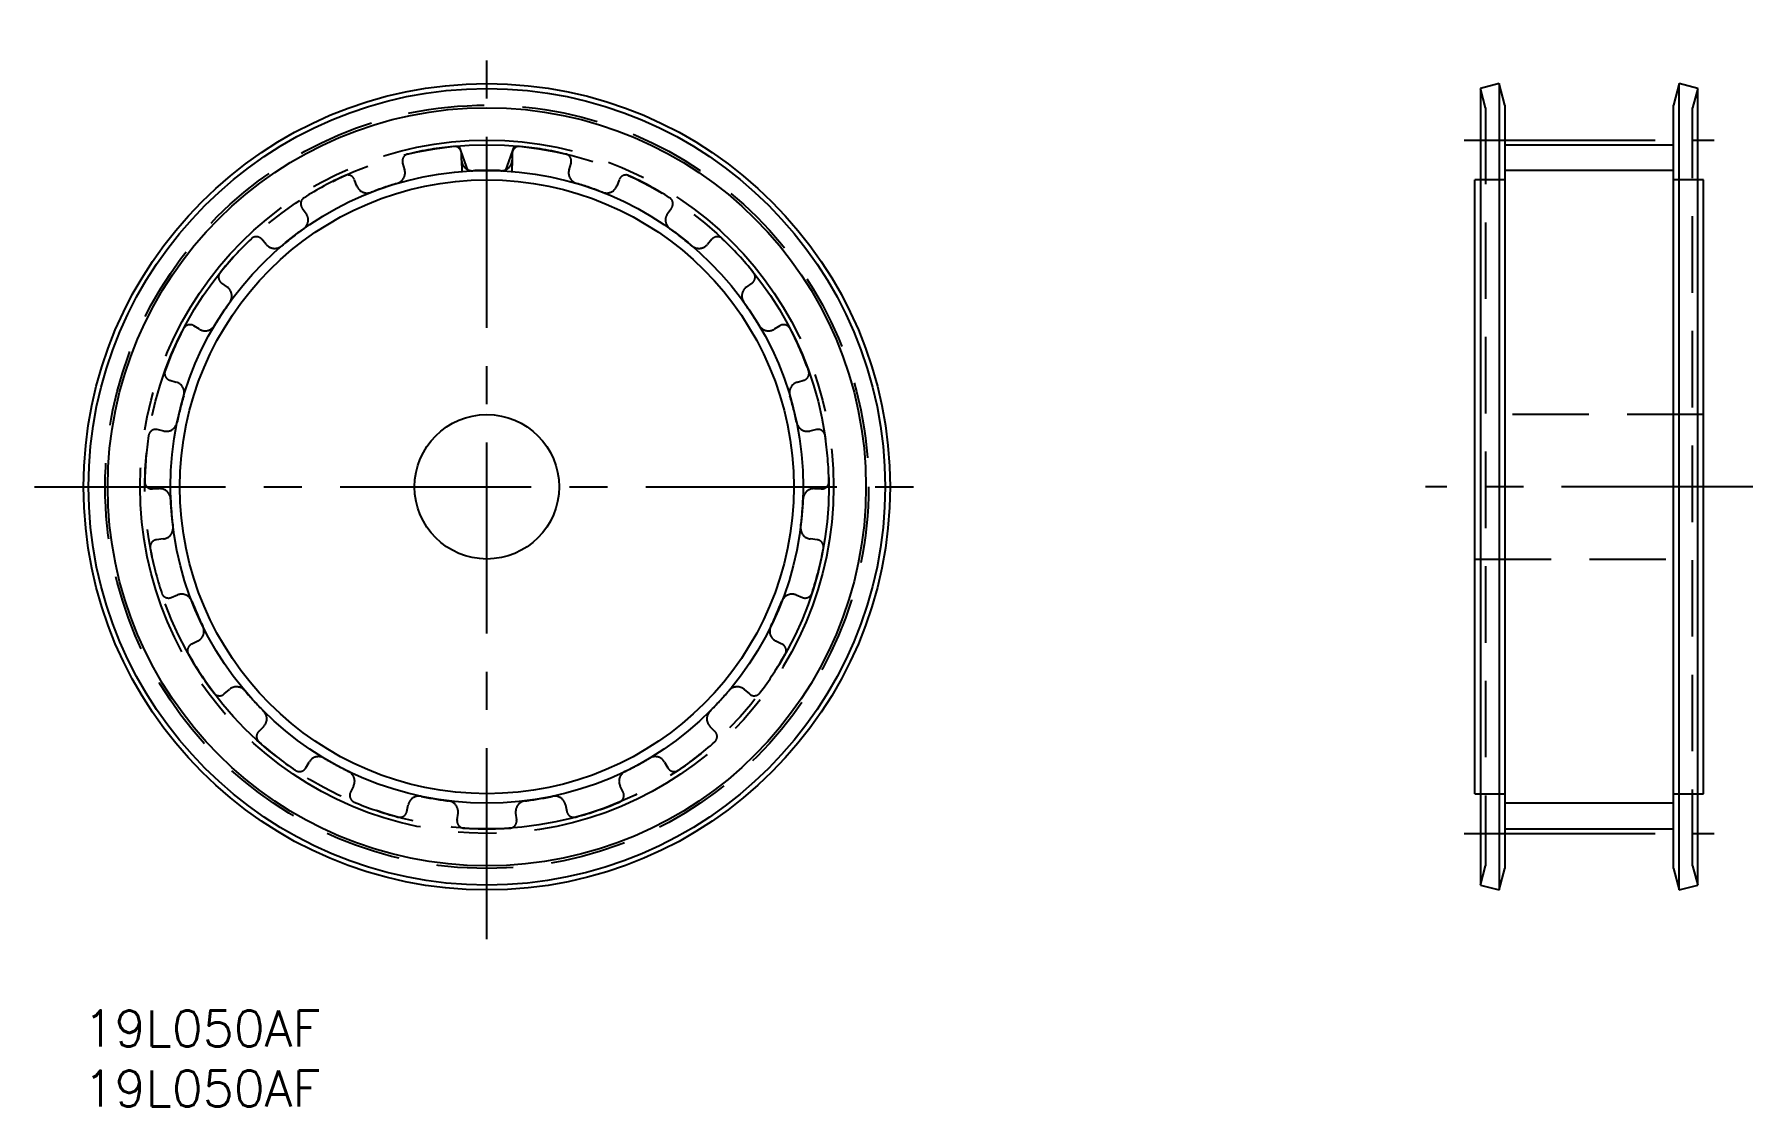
# Model space of a CAD drawing. Extents: x -4 to 139, y -8 to 81.
import ezdxf

# ---------------------------------------------------------------- set-up
doc = ezdxf.new("R2010")
doc.units = 0
doc.header["$LTSCALE"] = 0.5
for name, pattern in [('CENTER', [50.8, 31.75, -6.35, 6.35, -6.35]), ('DASHED', [19.05, 12.7, -6.35]), ('PHANTOM', [63.5, 31.75, -6.35, 6.35, -6.35, 6.35, -6.35])]:
    doc.linetypes.add(name, pattern=pattern)
for name, color, linetype in [('MSM_CENTER', 1, 'CENTER'), ('MSM_CONTINUOUS', 7, 'CONTINUOUS'), ('MSM_DASHED', 4, 'DASHED'), ('MSM_IMAGINARY', 6, 'PHANTOM'), ('MSM_NARROW', 5, 'CONTINUOUS'), ('MSM_PART_NUMBER', 7, 'CONTINUOUS')]:
    doc.layers.add(name, color=color, linetype=linetype)
doc.styles.get("Standard").update_dxf_attribs({"font": 'txt.shx', "height": 3, "bigfont": 'bigfont.shx'})

msp = doc.modelspace()

# ---------------------------------------------------------------- linework, layer by layer
at = {"layer": 'MSM_CENTER'}
for p, q in [((33.5, 5.91), (33.5, 81.09)), ((114.7, 72.3), (135.46, 72.3)), ((-4.09, 43.5), (71.09, 43.5)), ((138.67, 43.5), (111.5, 43.5)), ((114.7, 14.7), (135.46, 14.7))]:
    msp.add_line(p, q, dxfattribs=at)
msp.add_circle((33.5, 43.5), 28.8, dxfattribs=at)
at = {"layer": 'MSM_CONTINUOUS'}
for p, q in [((117.6, 77), (116.06, 76.59)), ((116.06, 76.59), (116.06, 10.41)), ((118.08, 75.21), (117.6, 77)), ((117.6, 77), (117.6, 10)), ((132.56, 77), (132.08, 75.21)), ((134.11, 76.59), (132.56, 77)), ((132.56, 10), (132.56, 77)), ((134.11, 10.41), (134.11, 76.59)), ((118.08, 75.21), (118.08, 11.79)), ((132.08, 11.79), (132.08, 75.21)), ((118.08, 71.92), (132.08, 71.92)), ((115.58, 18), (115.58, 69)), ((116.06, 69), (115.58, 69)), ((134.58, 69), (134.11, 69)), ((134.58, 18), (134.58, 69)), ((115.58, 18), (116.06, 18)), ((134.11, 18), (134.58, 18)), ((118.08, 15.08), (132.08, 15.08)), ((117.6, 10), (118.08, 11.79)), ((132.08, 11.79), (132.56, 10)), ((116.06, 10.41), (117.6, 10)), ((132.56, 10), (134.11, 10.41))]:
    msp.add_line(p, q, dxfattribs=at)
for radius in [33.5, 33.09, 31.5, 25.5, 6]:
    msp.add_circle((33.5, 43.5), radius, dxfattribs=at)
at = {"layer": 'MSM_DASHED'}
for p, q in [((116.48, 75), (116.06, 76.59)), ((134.11, 76.59), (133.68, 75)), ((116.48, 75), (116.48, 12)), ((133.68, 12), (133.68, 75)), ((26.5, 70.39), (26.67, 69.85)), ((31.4, 70.64), (31.39, 71.21)), ((35.61, 71.21), (35.6, 70.64)), ((40.33, 69.85), (40.5, 70.39)), ((22.7, 68.49), (22.5, 69.02)), ((44.5, 69.02), (44.3, 68.49)), ((118.08, 69), (116.06, 69)), ((134.11, 69), (132.08, 69)), ((18.15, 66.66), (18.48, 66.21)), ((48.52, 66.21), (48.85, 66.66)), ((15.17, 63.63), (14.81, 64.07)), ((52.19, 64.07), (51.83, 63.63)), ((11.46, 60.42), (11.92, 60.1)), ((55.08, 60.1), (55.54, 60.42)), ((9.63, 56.59), (9.15, 56.88)), ((57.85, 56.88), (57.37, 56.59)), ((7.16, 52.35), (7.7, 52.2)), ((59.3, 52.2), (59.84, 52.35)), ((134.58, 49.5), (115.58, 49.5)), ((6.67, 48.13), (6.12, 48.25)), ((60.88, 48.25), (60.33, 48.13)), ((5.71, 43.32), (6.28, 43.35)), ((60.72, 43.35), (61.29, 43.32)), ((6.62, 39.17), (6.06, 39.1)), ((60.94, 39.1), (60.38, 39.17)), ((115.58, 37.5), (134.58, 37.5)), ((7.28, 34.31), (7.8, 34.52)), ((59.2, 34.52), (59.72, 34.31)), ((9.48, 30.68), (8.98, 30.43)), ((58.02, 30.43), (57.52, 30.68)), ((11.68, 26.29), (12.11, 26.66)), ((54.89, 26.66), (55.32, 26.29)), ((14.95, 23.57), (14.55, 23.18)), ((52.45, 23.18), (52.05, 23.57)), ((18.45, 20.14), (18.74, 20.62)), ((48.26, 20.62), (48.55, 20.14)), ((22.42, 18.63), (22.17, 18.13)), ((44.83, 18.13), (44.58, 18.63)), ((116.06, 18), (118.08, 18)), ((132.08, 18), (134.11, 18)), ((26.85, 16.52), (26.97, 17.07)), ((31.1, 16.38), (31.02, 15.82)), ((35.98, 15.82), (35.9, 16.38)), ((40.03, 17.07), (40.15, 16.52)), ((116.06, 10.41), (116.48, 12)), ((133.68, 12), (134.11, 10.41))]:
    msp.add_line(p, q, dxfattribs=at)
msp.add_circle((33.5, 43.5), 31.71, dxfattribs=at)
for centre, radius, start, end in [((33.5, 43.5), 28.42, 95.5982, 103.3492), ((30.79, 71.19), 0.6, 1.8815, 95.5982), ((36.21, 71.19), 0.6, 84.4018, 178.1185), ((33.5, 43.5), 28.42, 76.6508, 84.4018), ((27.08, 70.57), 0.6, 103.3492, 197.0659), ((32.31, 70.67), 0.91, 181.8815, 272.4995), ((34.69, 70.67), 0.91, 267.5005, 358.1185), ((39.92, 70.57), 0.6, 342.9341, 76.6508), ((33.5, 43.5), 28.42, 114.5456, 122.2965), ((21.94, 68.81), 0.6, 20.8288, 114.5456), ((33.5, 43.5), 26.29, 106.4478, 111.4469), ((25.8, 69.59), 0.91, 286.4478, 17.0659), ((33.5, 43.5), 26.29, 87.414, 92.4995), ((41.2, 69.59), 0.91, 162.9341, 253.5522), ((33.5, 43.5), 26.29, 68.5531, 73.5522), ((45.06, 68.81), 0.6, 65.4544, 159.1712), ((33.5, 43.5), 28.42, 57.7035, 65.4544), ((18.64, 67.02), 0.6, 122.2965, 216.0133), ((23.55, 68.82), 0.91, 200.8288, 291.4469), ((43.45, 68.82), 0.91, 248.5531, 339.1712), ((48.36, 67.02), 0.6, 323.9867, 57.7035), ((17.75, 65.67), 0.91, 305.3952, 36.0133), ((49.25, 65.67), 0.91, 143.9867, 234.6048), ((14.35, 63.68), 0.6, 39.7762, 133.493), ((33.5, 43.5), 26.29, 125.3952, 130.3943), ((33.5, 43.5), 26.29, 49.6057, 54.6048), ((52.65, 63.68), 0.6, 46.507, 140.2238), ((33.5, 43.5), 28.42, 133.493, 141.2439), ((15.87, 64.22), 0.91, 219.7762, 310.3943), ((51.13, 64.22), 0.91, 229.6057, 320.2238), ((33.5, 43.5), 28.42, 38.7561, 46.507), ((11.81, 60.92), 0.6, 141.2439, 234.9606), ((11.4, 59.36), 0.91, 324.3426, 54.9606), ((55.6, 59.36), 0.91, 125.0394, 215.6574), ((55.19, 60.92), 0.6, 305.0394, 38.7561), ((33.5, 43.5), 26.29, 144.3426, 149.3416), ((33.5, 43.5), 26.29, 30.6584, 35.6574), ((33.5, 43.5), 28.42, 152.4403, 160.1913), ((8.84, 56.37), 0.6, 58.7236, 152.4403), ((10.1, 57.37), 0.91, 238.7236, 329.3416), ((56.9, 57.37), 0.91, 210.6584, 301.2764), ((58.16, 56.37), 0.6, 27.5597, 121.2764), ((33.5, 43.5), 28.42, 19.8087, 27.5597), ((7.33, 52.93), 0.6, 160.1913, 253.908), ((59.67, 52.93), 0.6, 286.092, 19.8087), ((7.45, 51.32), 0.91, 343.29, 73.908), ((59.55, 51.32), 0.91, 106.092, 196.7101), ((33.5, 43.5), 26.29, 163.29, 168.289), ((33.5, 43.5), 26.29, 11.711, 16.71), ((6.87, 49.02), 0.91, 257.6709, 348.289), ((60.13, 49.02), 0.91, 191.711, 282.3291), ((33.5, 43.5), 28.42, 171.3877, 179.1386), ((5.99, 47.67), 0.6, 77.6709, 171.3877), ((61.01, 47.67), 0.6, 8.6123, 102.3291), ((33.5, 43.5), 28.42, 0.8614, 8.6123), ((5.68, 43.92), 0.6, 179.1386, 272.8554), ((6.32, 42.44), 0.91, 2.2373, 92.8554), ((60.68, 42.44), 0.91, 87.1446, 177.7627), ((61.32, 43.92), 0.6, 267.1446, 0.8614), ((33.5, 43.5), 26.29, 182.2373, 187.2364), ((33.5, 43.5), 26.29, 352.7636, 357.7627), ((6.52, 40.07), 0.91, 276.6183, 7.2364), ((60.48, 40.07), 0.91, 172.7636, 263.3817), ((6.13, 38.51), 0.6, 96.6183, 190.3351), ((60.87, 38.51), 0.6, 349.6649, 83.3817), ((33.5, 43.5), 28.42, 190.3351, 198.086), ((33.5, 43.5), 28.42, 341.914, 349.6649), ((7.05, 34.86), 0.6, 198.086, 291.8027), ((8.14, 33.67), 0.91, 21.1847, 111.8027), ((58.86, 33.67), 0.91, 68.1973, 158.8153), ((59.95, 34.86), 0.6, 248.1973, 341.914), ((33.5, 43.5), 26.29, 201.1847, 206.1837), ((33.5, 43.5), 26.29, 333.8163, 338.8153), ((9.09, 31.5), 0.91, 295.5657, 26.1837), ((57.91, 31.5), 0.91, 153.8163, 244.4343), ((9.23, 29.89), 0.6, 115.5657, 209.2824), ((57.77, 29.89), 0.6, 330.7176, 64.4343), ((33.5, 43.5), 28.42, 209.2824, 217.0334), ((33.5, 43.5), 28.42, 322.9666, 330.7176), ((11.29, 26.74), 0.6, 217.0334, 310.7501), ((12.7, 25.97), 0.91, 40.1321, 130.7501), ((33.5, 43.5), 26.29, 220.1321, 225.1311), ((33.5, 43.5), 26.29, 314.8689, 319.8679), ((54.3, 25.97), 0.91, 49.2499, 139.8679), ((55.71, 26.74), 0.6, 229.2499, 322.9666), ((14.31, 24.22), 0.91, 314.5131, 45.1311), ((52.69, 24.22), 0.91, 134.8689, 225.4869), ((14.97, 22.75), 0.6, 134.5131, 228.2298), ((52.03, 22.75), 0.6, 311.7702, 45.4869), ((33.5, 43.5), 28.42, 228.2298, 235.9807), ((33.5, 43.5), 28.42, 304.0193, 311.7702), ((17.94, 20.44), 0.6, 235.9807, 329.6975), ((19.52, 20.17), 0.91, 59.0794, 149.6975), ((33.5, 43.5), 26.29, 239.0794, 244.0785), ((33.5, 43.5), 26.29, 295.9215, 300.9206), ((47.48, 20.17), 0.91, 30.3025, 120.9206), ((49.06, 20.44), 0.6, 210.3025, 304.0193), ((21.61, 19.04), 0.91, 333.4604, 64.0785), ((45.39, 19.04), 0.91, 115.9215, 206.5396), ((22.71, 17.86), 0.6, 153.4604, 247.1772), ((33.5, 43.5), 28.42, 247.1772, 254.9281), ((27.86, 16.89), 0.91, 78.0268, 168.6448), ((33.5, 43.5), 26.29, 258.0268, 263.0258), ((30.2, 16.5), 0.91, 352.4078, 83.0258), ((36.8, 16.5), 0.91, 96.9742, 187.5922), ((33.5, 43.5), 26.29, 276.9742, 281.9732), ((39.14, 16.89), 0.91, 11.3552, 101.9732), ((33.5, 43.5), 28.42, 285.0719, 292.8228), ((44.29, 17.86), 0.6, 292.8228, 26.5396), ((26.27, 16.64), 0.6, 254.9281, 348.6448), ((31.62, 15.74), 0.6, 172.4078, 266.1245), ((35.38, 15.74), 0.6, 273.8755, 7.5922), ((40.73, 16.64), 0.6, 191.3552, 285.0719), ((33.5, 43.5), 28.42, 266.1245, 273.8755)]:
    msp.add_arc(centre, radius, start, end, dxfattribs=at)
at = {"layer": 'MSM_IMAGINARY'}
msp.add_circle((33.5, 43.5), 28.42, dxfattribs=at)
at = {"layer": 'MSM_NARROW'}
for p, q in [((31.95, 69.74), (31.19, 71.83)), ((35.05, 69.74), (35.81, 71.83)), ((31.4, 70.64), (31.43, 69.71)), ((35.6, 70.64), (35.57, 69.71)), ((132.08, 69.79), (118.08, 69.79)), ((132.08, 17.21), (118.08, 17.21))]:
    msp.add_line(p, q, dxfattribs=at)
msp.add_circle((33.5, 43.5), 26.29, dxfattribs=at)

# ---------------------------------------------------------------- texts
at = {"layer": 'MSM_PART_NUMBER'}
for p in [(0, -3), (0, -8)]:
    msp.add_text('19L050AF', height=3, dxfattribs=at).set_placement(p)

doc.saveas('drawing.dxf')
